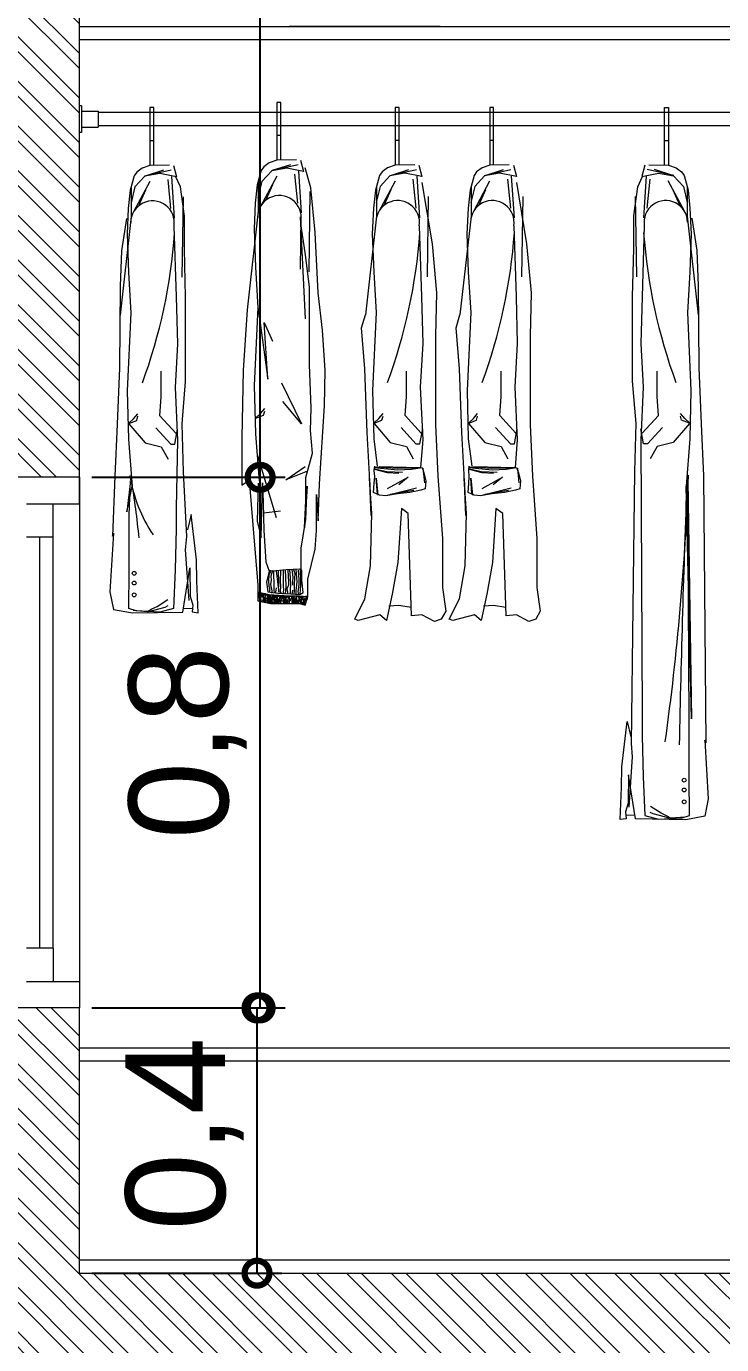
# Model space of a CAD drawing. Header units: millimetres. Extents: x 2502.5 to 2587.5, y 1451 to 1547.9.
# Drawn here: x 2563.269 to 2564.317, y 1531.721 to 1533.709 of the extents above; entities that cross this region are included whole.
import ezdxf

# ---------------------------------------------------------------- set-up
doc = ezdxf.new("R2010")
doc.units = ezdxf.units.MM
for name, color, linetype, lineweight in [('0.09', 6, 'Continuous', 9), ('06_CIVIL VISTAS GRUESA', 14, 'Continuous', 15), ('07_CIVIL VISTAS MEDIA', 143, 'Continuous', 9), ('08_CIVIL VISTAS FINO', 253, 'Continuous', 5), ('13_COTAS', 8, 'Continuous', 9)]:
    doc.layers.add(name, color=color, linetype=linetype, lineweight=lineweight)
doc.styles.add('Swis721 BT', font='swiss.ttf')
doc.dimstyles.new('ISO-23', dxfattribs={"dimscale": 0.03, "dimtxt": 5, "dimasz": 2.5, "dimexe": 1.25, "dimexo": 0.625, "dimtad": 1, "dimtxsty": 'Swis721 BT', "dimblk": 'DOTSMALL', "dimcen": 2.5, "dimclrt": 150, "dimadec": 0, "dimazin": 0, "dimtfac": 1, "dimtmove": 0, "dimatfit": 3, "dimfxl": 0, "dimarcsym": 0})

# ---------------------------------------------------------------- blocks, each defined once
blk = doc.blocks.new('_DotSmall')
at = {"color": 0, "linetype": 'ByBlock', "const_width": 0.5}
blk.add_lwpolyline([(-0.0625, 0, 1), (0.0625, 0, 1)], format="xyb", close=True, dxfattribs=at)
blk = doc.blocks.new('*D285')
at = {"layer": '13_COTAS', "color": 0, "lineweight": -2}
for p, q in [((2563.3681, 1532.2292), (2563.6543, 1532.2292)), ((2563.6168, 1531.8292), (2563.6168, 1532.2292)), ((2563.3681, 1531.8292), (2563.6543, 1531.8292))]:
    blk.add_line(p, q, dxfattribs=at)
at = {"layer": 'Defpoints', "color": 0}
for p in [(2563.3493, 1532.2292), (2563.6168, 1532.2292), (2563.3493, 1531.8292)]:
    blk.add_point(p, dxfattribs=at)
at = {"layer": '13_COTAS', "color": 0, "lineweight": -2, "xscale": 0.075, "yscale": 0.075, "zscale": 0.075}
for p, rotation in [((2563.6168, 1532.2292), 90), ((2563.6168, 1531.8292), 270)]:
    blk.add_blockref('_DotSmall', p, dxfattribs=dict(at, rotation=rotation))
at = {"layer": '13_COTAS', "color": 150, "insert": (2563.5076, 1532.0392), "char_height": 0.15, "attachment_point": 5, "rotation": 90, "style": 'Swis721 BT'}
blk.add_mtext('0,4', dxfattribs=at)
blk = doc.blocks.new('*D286')
at = {"layer": '13_COTAS', "color": 0, "lineweight": -2}
for p, q in [((2563.3681, 1533.0292), (2563.659, 1533.0292)), ((2563.6215, 1532.2292), (2563.6215, 1533.0292)), ((2563.3681, 1532.2292), (2563.659, 1532.2292))]:
    blk.add_line(p, q, dxfattribs=at)
at = {"layer": 'Defpoints', "color": 0}
for p in [(2563.3493, 1533.0292), (2563.6215, 1533.0292), (2563.3493, 1532.2292)]:
    blk.add_point(p, dxfattribs=at)
at = {"layer": '13_COTAS', "color": 0, "lineweight": -2, "xscale": 0.075, "yscale": 0.075, "zscale": 0.075}
for p, rotation in [((2563.6215, 1533.0292), 90), ((2563.6215, 1532.2292), 270)]:
    blk.add_blockref('_DotSmall', p, dxfattribs=dict(at, rotation=rotation))
at = {"layer": '13_COTAS', "color": 150, "insert": (2563.5123, 1532.6292), "char_height": 0.15, "attachment_point": 5, "rotation": 90, "style": 'Swis721 BT'}
blk.add_mtext('0,8', dxfattribs=at)
blk = doc.blocks.new('*D287')
at = {"layer": '13_COTAS', "color": 0, "lineweight": -2}
for p, q in [((2563.3681, 1534.8292), (2563.659, 1534.8292)), ((2563.6215, 1533.0292), (2563.6215, 1534.8292)), ((2563.3681, 1533.0292), (2563.659, 1533.0292))]:
    blk.add_line(p, q, dxfattribs=at)
at = {"layer": 'Defpoints', "color": 0}
for p in [(2563.3493, 1534.8292), (2563.6215, 1534.8292), (2563.3493, 1533.0292)]:
    blk.add_point(p, dxfattribs=at)
at = {"layer": '13_COTAS', "color": 0, "lineweight": -2, "xscale": 0.075, "yscale": 0.075, "zscale": 0.075}
for p, rotation in [((2563.6215, 1534.8292), 90), ((2563.6215, 1533.0292), 270)]:
    blk.add_blockref('_DotSmall', p, dxfattribs=dict(at, rotation=rotation))
at = {"layer": '13_COTAS', "color": 150, "insert": (2563.5123, 1533.9292), "char_height": 0.15, "attachment_point": 5, "rotation": 90, "style": 'Swis721 BT'}
blk.add_mtext('1,8', dxfattribs=at)

msp = doc.modelspace()

# ---------------------------------------------------------------- hatches: boundary and pattern name
at = {"layer": '0.09'}
h = msp.add_hatch(dxfattribs=at)
h.set_pattern_fill('ANSI32', color=18, scale=0.005, angle=-90)
h.paths.add_polyline_path([(2568.8162, 1535.1292), (2563.3493, 1535.1292), (2563.3493, 1535.3292), (2562.2493, 1535.3292), (2562.2493, 1534.9353), (2562.2498, 1534.9292), (2563.0493, 1534.9292), (2563.0493, 1533.0292), (2563.3493, 1533.0292), (2563.3493, 1534.8292), (2565.2493, 1534.8292), (2565.2493, 1534.0292), (2565.3493, 1534.0292), (2565.3493, 1534.8292), (2568.9073, 1534.8292)])
h = msp.add_hatch(dxfattribs=at)
h.set_pattern_fill('ANSI32', color=18, scale=0.005, angle=-90)
h.paths.add_polyline_path([(2563.3493, 1530.3292), (2563.0493, 1530.3292), (2563.0493, 1528.5292), (2563.0493, 1528.4292), (2562.2493, 1528.4292), (2562.2493, 1528.3792), (2553.9493, 1528.3792), (2553.9493, 1528.2292), (2554.0493, 1528.2292), (2554.0493, 1528.3292), (2554.2493, 1528.3292), (2554.2493, 1528.2292), (2563.1493, 1528.2292), (2563.1493, 1528.3292), (2563.3493, 1528.3292), (2563.3493, 1528.2292), (2570.1493, 1528.2292), (2570.1493, 1528.3292), (2570.3493, 1528.3292), (2570.3493, 1528.2292), (2570.9121, 1528.2292), (2570.821, 1528.5292), (2570.3402, 1528.5292), (2563.3493, 1528.5292)])
h.paths.add_polyline_path([(2569.8186, 1531.8292), (2563.3493, 1531.8292), (2563.3493, 1531.8492), (2563.3493, 1532.2292), (2563.0493, 1532.2292), (2563.0493, 1531.1292), (2563.3493, 1531.1292), (2563.3493, 1531.5292), (2569.9097, 1531.5292)])
h.paths.add_polyline_path([(2575.3493, 1528.3292), (2575.5493, 1528.3292), (2575.5493, 1528.2292), (2582.6993, 1528.2292), (2584.3231, 1528.2292), (2584.3231, 1528.3792), (2582.8993, 1528.3792), (2575.6493, 1528.3792), (2575.6493, 1528.4792), (2575.4293, 1528.4792), (2575.4293, 1528.5292), (2572.868, 1528.5292), (2572.8385, 1528.2292), (2575.3493, 1528.2292)])
h.paths.add_polyline_path([(2572.868, 1528.5292), (2570.821, 1528.5292), (2570.9121, 1528.2292), (2572.8385, 1528.2292)])

# ---------------------------------------------------------------- linework, layer by layer
at = {"layer": '06_CIVIL VISTAS GRUESA'}
for p, q in [((2563.3493, 1533.0292), (2563.3493, 1534.8292)), ((2563.3493, 1533.0292), (2563.0493, 1533.0292)), ((2563.3493, 1532.2292), (2563.0493, 1532.2292)), ((2563.3493, 1531.8292), (2563.3493, 1532.2292)), ((2563.3493, 1531.8292), (2570.9493, 1531.8292))]:
    msp.add_line(p, q, dxfattribs=at)
at = {"layer": '07_CIVIL VISTAS MEDIA'}
for p, q in [((2563.3493, 1533.0292), (2563.3493, 1532.2292)), ((2563.3493, 1533.0292), (2563.3493, 1532.2292)), ((2563.3493, 1532.9892), (2563.3493, 1533.0292)), ((2563.2693, 1532.9892), (2563.3493, 1532.9892)), ((2563.3093, 1532.9892), (2563.3093, 1532.9392)), ((2563.3093, 1532.9392), (2563.2694, 1532.9391)), ((2563.2897, 1532.3192), (2563.2894, 1532.9391)), ((2563.3093, 1532.9392), (2563.3093, 1532.3192)), ((2563.3097, 1532.3192), (2563.2697, 1532.3192)), ((2563.3097, 1532.3192), (2563.3097, 1532.2692)), ((2563.2693, 1532.2692), (2563.3493, 1532.2692))]:
    msp.add_line(p, q, dxfattribs=at)
at = {"layer": '08_CIVIL VISTAS FINO'}
for p, q in [((2563.3493, 1533.7092), (2565.2493, 1533.7092)), ((2563.8928, 1533.7092), (2563.6654, 1533.7092)), ((2563.3493, 1533.6892), (2565.2493, 1533.6892)), ((2563.3523, 1533.5892), (2563.3493, 1533.5892)), ((2563.3523, 1533.5892), (2563.3523, 1533.5492)), ((2563.3523, 1533.5812), (2563.3773, 1533.5812)), ((2563.3773, 1533.5812), (2563.3773, 1533.5572)), ((2563.4553, 1533.5866), (2563.4553, 1533.4996)), ((2563.4613, 1533.5001), (2563.4613, 1533.5866)), ((2563.6466, 1533.5946), (2563.6466, 1533.5076)), ((2563.6526, 1533.5082), (2563.6526, 1533.5946)), ((2563.8248, 1533.587), (2563.8248, 1533.5)), ((2563.8308, 1533.5006), (2563.8308, 1533.587)), ((2563.9673, 1533.587), (2563.9673, 1533.5)), ((2563.9733, 1533.5006), (2563.9733, 1533.587)), ((2564.2306, 1533.5006), (2564.2306, 1533.587)), ((2564.2366, 1533.587), (2564.2366, 1533.5)), ((2565.2313, 1533.5792), (2563.3773, 1533.5792)), ((2563.3523, 1533.5492), (2563.3493, 1533.5492)), ((2563.3523, 1533.5572), (2563.3773, 1533.5572)), ((2565.2313, 1533.5592), (2563.3773, 1533.5592)), ((2563.4473, 1533.4837), (2563.4875, 1533.4927)), ((2563.4486, 1533.484), (2563.4763, 1533.4927)), ((2563.4927, 1533.4201), (2563.4885, 1533.4827)), ((2563.6226, 1533.4381), (2563.6471, 1533.4839)), ((2563.6386, 1533.4917), (2563.6788, 1533.5007)), ((2563.6399, 1533.4921), (2563.6675, 1533.5007)), ((2563.6784, 1533.4425), (2563.674, 1533.4864)), ((2563.6839, 1533.4281), (2563.6797, 1533.4908)), ((2563.6979, 1533.4655), (2563.6893, 1533.4958)), ((2563.8168, 1533.4841), (2563.857, 1533.4931)), ((2563.8181, 1533.4845), (2563.8457, 1533.4931)), ((2563.8621, 1533.4205), (2563.8579, 1533.4832)), ((2563.9592, 1533.4841), (2563.9994, 1533.4931)), ((2563.9605, 1533.4845), (2563.9882, 1533.4931)), ((2564.0046, 1533.4205), (2564.0004, 1533.4832)), ((2564.1993, 1533.4205), (2564.2035, 1533.4832)), ((2564.2447, 1533.4841), (2564.2045, 1533.4931)), ((2564.2434, 1533.4845), (2564.2157, 1533.4931)), ((2563.4274, 1533.466), (2563.4274, 1533.4226)), ((2563.4313, 1533.43), (2563.4558, 1533.4758)), ((2563.4489, 1533.462), (2563.4389, 1533.4394)), ((2563.4872, 1533.4344), (2563.4828, 1533.4783)), ((2563.6186, 1533.4741), (2563.6186, 1533.4307)), ((2563.6402, 1533.4701), (2563.6301, 1533.4475)), ((2563.7044, 1533.3984), (2563.6979, 1533.4655)), ((2563.7968, 1533.4665), (2563.7968, 1533.4231)), ((2563.8008, 1533.4305), (2563.8253, 1533.4763)), ((2563.8183, 1533.4625), (2563.8083, 1533.4399)), ((2563.8566, 1533.4349), (2563.8522, 1533.4788)), ((2563.8651, 1533.4737), (2563.8805, 1533.3812)), ((2563.9393, 1533.4665), (2563.9393, 1533.4231)), ((2563.9432, 1533.4305), (2563.9677, 1533.4763)), ((2563.9608, 1533.4625), (2563.9508, 1533.4399)), ((2563.9991, 1533.4349), (2563.9947, 1533.4788)), ((2564.0076, 1533.4737), (2564.023, 1533.3812)), ((2564.2048, 1533.4349), (2564.2092, 1533.4788)), ((2564.2607, 1533.4305), (2564.2362, 1533.4763)), ((2564.2431, 1533.4625), (2564.2531, 1533.4399)), ((2564.2646, 1533.4665), (2564.2646, 1533.4231)), ((2563.5054, 1533.452), (2563.5035, 1533.3309)), ((2563.6966, 1533.46), (2563.6948, 1533.339)), ((2563.8748, 1533.4524), (2563.873, 1533.3314)), ((2564.0173, 1533.4524), (2564.0154, 1533.3314)), ((2564.1866, 1533.4524), (2564.1885, 1533.3314)), ((2563.4274, 1533.4226), (2563.4106, 1533.2739)), ((2563.6186, 1533.4307), (2563.6019, 1533.2819)), ((2563.6827, 1533.4218), (2563.6816, 1533.3433)), ((2563.6816, 1533.4218), (2563.6894, 1533.2681)), ((2563.7968, 1533.4231), (2563.7801, 1533.2743)), ((2563.9393, 1533.4231), (2563.9225, 1533.2743)), ((2564.2646, 1533.4231), (2564.2814, 1533.2743)), ((2563.6893, 1533.3681), (2563.6828, 1533.4114)), ((2563.7088, 1533.3075), (2563.7044, 1533.3984)), ((2563.6958, 1533.3162), (2563.6893, 1533.3681)), ((2563.8805, 1533.3812), (2563.8874, 1533.3076)), ((2564.023, 1533.3812), (2564.0299, 1533.3076)), ((2563.6958, 1533.1993), (2563.6958, 1533.3162)), ((2563.7153, 1533.2512), (2563.7088, 1533.3075)), ((2563.8874, 1533.3076), (2563.8857, 1533.2425)), ((2564.0299, 1533.3076), (2564.0282, 1533.2425)), ((2563.6187, 1533.2838), (2563.6333, 1533.1773)), ((2563.6019, 1533.2819), (2563.5961, 1533.1906)), ((2563.7743, 1533.2545), (2563.7801, 1533.2743)), ((2563.9168, 1533.2545), (2563.9225, 1533.2743)), ((2563.6333, 1533.1773), (2563.6277, 1533.2625)), ((2563.6277, 1533.2625), (2563.64, 1533.2345)), ((2563.7196, 1533.1906), (2563.7153, 1533.2512)), ((2563.7794, 1533.1928), (2563.7743, 1533.2545)), ((2563.9219, 1533.1928), (2563.9168, 1533.2545)), ((2563.8857, 1533.2425), (2563.8857, 1533.1089)), ((2564.0282, 1533.2425), (2564.0282, 1533.1089)), ((2563.5961, 1533.1906), (2563.5939, 1533.0889)), ((2563.6982, 1533.1334), (2563.6958, 1533.1993)), ((2563.7184, 1533.1368), (2563.7196, 1533.1906)), ((2563.7829, 1533.0969), (2563.7794, 1533.1928)), ((2563.9253, 1533.0969), (2563.9219, 1533.1928)), ((2563.6535, 1533.1715), (2563.6839, 1533.1099)), ((2563.6839, 1533.1099), (2563.6558, 1533.1435)), ((2563.6972, 1533.0999), (2563.6982, 1533.1334)), ((2563.7109, 1533.0196), (2563.7184, 1533.1368)), ((2563.8857, 1533.1089), (2563.8891, 1533.031)), ((2564.0282, 1533.1089), (2564.0316, 1533.031)), ((2563.5939, 1533.0889), (2563.5939, 1533.0175)), ((2563.7002, 1533.0654), (2563.6972, 1533.0999)), ((2563.7863, 1533.0336), (2563.7829, 1533.0969)), ((2563.9288, 1533.0336), (2563.9253, 1533.0969)), ((2563.6903, 1533.029), (2563.7002, 1533.0654)), ((2563.6176, 1533.0623), (2563.6457, 1532.9686)), ((2563.6603, 1533.0253), (2563.6895, 1533.0455)), ((2563.7932, 1533.0395), (2563.7941, 1533.046)), ((2563.7932, 1533.0441), (2563.8284, 1533.0404)), ((2563.7947, 1533.0448), (2563.8281, 1533.043)), ((2563.801, 1533.0454), (2563.862, 1533.0441)), ((2563.8497, 1533.0413), (2563.8654, 1533.0441)), ((2563.8654, 1533.0441), (2563.8682, 1533.0358)), ((2563.9357, 1533.0395), (2563.9366, 1533.046)), ((2563.9357, 1533.0441), (2563.9709, 1533.0404)), ((2563.9372, 1533.0448), (2563.9706, 1533.043)), ((2563.9434, 1533.0454), (2564.0045, 1533.0441)), ((2563.9922, 1533.0413), (2564.0079, 1533.0441)), ((2564.0079, 1533.0441), (2564.0107, 1533.0358)), ((2563.5939, 1533.0175), (2563.6048, 1533.0249)), ((2563.6048, 1533.0249), (2563.6134, 1532.921)), ((2563.6928, 1533.0387), (2563.6603, 1533.0253)), ((2563.6903, 1532.9936), (2563.6903, 1533.029)), ((2563.7889, 1532.9716), (2563.7863, 1533.0336)), ((2563.7897, 1532.9745), (2563.7863, 1533.0276)), ((2563.7863, 1533.0276), (2563.7889, 1532.9716)), ((2563.7941, 1533.0302), (2563.7932, 1533.0395)), ((2563.7932, 1533.02), (2563.7941, 1533.0302)), ((2563.8135, 1533.0125), (2563.8443, 1533.0292)), ((2563.8281, 1533.043), (2563.8607, 1533.0433)), ((2563.8284, 1533.0404), (2563.8497, 1533.0413)), ((2563.8443, 1533.0292), (2563.8302, 1533.0177)), ((2563.8682, 1533.0358), (2563.871, 1533.0237)), ((2563.8891, 1533.031), (2563.896, 1532.9368)), ((2563.9313, 1532.9716), (2563.9288, 1533.0336)), ((2563.9322, 1532.9745), (2563.9288, 1533.0276)), ((2563.9288, 1533.0276), (2563.9313, 1532.9716)), ((2563.9366, 1533.0302), (2563.9357, 1533.0395)), ((2563.9357, 1533.02), (2563.9366, 1533.0302)), ((2563.956, 1533.0125), (2563.9868, 1533.0292)), ((2563.9706, 1533.043), (2564.0032, 1533.0433)), ((2563.9709, 1533.0404), (2563.9922, 1533.0413)), ((2563.9868, 1533.0292), (2563.9727, 1533.0177)), ((2564.0107, 1533.0358), (2564.0135, 1533.0237)), ((2564.0316, 1533.031), (2564.0384, 1532.9368)), ((2563.6184, 1533.0202), (2563.6169, 1532.9633)), ((2563.6233, 1532.9384), (2563.6253, 1533.0209)), ((2563.6253, 1533.0209), (2563.6263, 1532.9903)), ((2563.6923, 1533.0159), (2563.6884, 1532.9532)), ((2563.6903, 1532.9657), (2563.6923, 1533.0159)), ((2563.7088, 1532.9634), (2563.7109, 1533.0196)), ((2563.7923, 1533.0062), (2563.7932, 1533.02)), ((2563.8015, 1533.0025), (2563.7923, 1533.0062)), ((2563.8284, 1533.0043), (2563.8108, 1533.0015)), ((2563.8469, 1533.0062), (2563.8284, 1533.0043)), ((2563.8636, 1533.0099), (2563.8469, 1533.0062)), ((2563.8701, 1533.0117), (2563.8636, 1533.0099)), ((2563.871, 1533.0237), (2563.8701, 1533.0117)), ((2563.9348, 1533.0062), (2563.9357, 1533.02)), ((2563.944, 1533.0025), (2563.9348, 1533.0062)), ((2563.9709, 1533.0043), (2563.9533, 1533.0015)), ((2563.9894, 1533.0062), (2563.9709, 1533.0043)), ((2564.0061, 1533.0099), (2563.9894, 1533.0062)), ((2564.0125, 1533.0117), (2564.0061, 1533.0099)), ((2564.0135, 1533.0237), (2564.0125, 1533.0117)), ((2563.6263, 1532.9903), (2563.6273, 1532.949)), ((2563.6884, 1532.9532), (2563.6903, 1532.9936)), ((2563.7066, 1532.9492), (2563.7066, 1533.0033)), ((2563.7066, 1533.0033), (2563.7088, 1532.9634)), ((2563.8108, 1533.0015), (2563.8015, 1533.0025)), ((2563.9533, 1533.0015), (2563.944, 1533.0025)), ((2563.6266, 1532.9759), (2563.6524, 1532.9786)), ((2563.6834, 1532.9224), (2563.6903, 1532.9657)), ((2563.788, 1532.8957), (2563.7897, 1532.9745)), ((2563.8343, 1532.9822), (2563.8291, 1532.9009)), ((2563.8446, 1532.9745), (2563.8343, 1532.9822)), ((2563.8497, 1532.8204), (2563.8446, 1532.9745)), ((2563.9305, 1532.8957), (2563.9322, 1532.9745)), ((2563.9767, 1532.9822), (2563.9716, 1532.9009)), ((2563.987, 1532.9745), (2563.9767, 1532.9822)), ((2563.9922, 1532.8204), (2563.987, 1532.9745)), ((2563.6169, 1532.9633), (2563.6233, 1532.9384)), ((2563.6273, 1532.949), (2563.6302, 1532.9017)), ((2563.7044, 1532.921), (2563.7066, 1532.9492)), ((2563.896, 1532.9368), (2563.896, 1532.8632)), ((2564.0384, 1532.9368), (2564.0384, 1532.8632)), ((2563.6134, 1532.921), (2563.6178, 1532.8669)), ((2563.6834, 1532.8909), (2563.6834, 1532.9224)), ((2563.6936, 1532.8756), (2563.7044, 1532.921)), ((2563.6302, 1532.9017), (2563.6352, 1532.8879)), ((2563.6352, 1532.8879), (2563.6312, 1532.8712)), ((2563.6379, 1532.8885), (2563.6348, 1532.8817)), ((2563.6401, 1532.8879), (2563.6352, 1532.8889)), ((2563.6401, 1532.8885), (2563.6377, 1532.8802)), ((2563.6608, 1532.8899), (2563.6401, 1532.8879)), ((2563.6418, 1532.8885), (2563.6418, 1532.8796)), ((2563.6457, 1532.888), (2563.6492, 1532.8596)), ((2563.6485, 1532.8878), (2563.6494, 1532.8702)), ((2563.652, 1532.8887), (2563.6518, 1532.873)), ((2563.6562, 1532.8889), (2563.6562, 1532.8652)), ((2563.6592, 1532.8898), (2563.6603, 1532.8663)), ((2563.6815, 1532.8909), (2563.6608, 1532.8899)), ((2563.6633, 1532.8891), (2563.6642, 1532.8715)), ((2563.6657, 1532.8902), (2563.6668, 1532.8776)), ((2563.669, 1532.8902), (2563.671, 1532.8787)), ((2563.6718, 1532.8902), (2563.6736, 1532.8843)), ((2563.6753, 1532.8902), (2563.6766, 1532.8722)), ((2563.6788, 1532.8891), (2563.6797, 1532.8748)), ((2563.6844, 1532.8889), (2563.6815, 1532.8909)), ((2563.6816, 1532.8904), (2563.6821, 1532.8735)), ((2563.6844, 1532.8741), (2563.6844, 1532.8889)), ((2563.7794, 1532.8461), (2563.788, 1532.8957)), ((2563.8291, 1532.9009), (2563.8206, 1532.8529)), ((2563.9219, 1532.8461), (2563.9305, 1532.8957)), ((2563.9716, 1532.9009), (2563.963, 1532.8529)), ((2563.6178, 1532.8669), (2563.6178, 1532.8431)), ((2563.6312, 1532.8712), (2563.6332, 1532.8564)), ((2563.6348, 1532.8817), (2563.6342, 1532.8735)), ((2563.6342, 1532.8735), (2563.6348, 1532.8652)), ((2563.6348, 1532.8652), (2563.6357, 1532.8626)), ((2563.6379, 1532.8741), (2563.6372, 1532.8676)), ((2563.6372, 1532.8676), (2563.6392, 1532.8583)), ((2563.6377, 1532.8802), (2563.6379, 1532.8741)), ((2563.6418, 1532.8796), (2563.642, 1532.8715)), ((2563.642, 1532.8715), (2563.642, 1532.8593)), ((2563.6494, 1532.8702), (2563.6492, 1532.8643)), ((2563.6518, 1532.873), (2563.652, 1532.8646)), ((2563.6562, 1532.8652), (2563.6568, 1532.8596)), ((2563.6603, 1532.8663), (2563.6596, 1532.8583)), ((2563.6644, 1532.8665), (2563.6618, 1532.8609)), ((2563.6642, 1532.8715), (2563.6644, 1532.8665)), ((2563.667, 1532.867), (2563.6666, 1532.8609)), ((2563.6668, 1532.8776), (2563.667, 1532.867)), ((2563.671, 1532.8787), (2563.6701, 1532.8715)), ((2563.6701, 1532.8715), (2563.6703, 1532.8667)), ((2563.6731, 1532.8767), (2563.6727, 1532.8676)), ((2563.6727, 1532.8676), (2563.6727, 1532.8572)), ((2563.6736, 1532.8843), (2563.6731, 1532.8767)), ((2563.6762, 1532.8665), (2563.6753, 1532.8585)), ((2563.6766, 1532.8722), (2563.6762, 1532.8665)), ((2563.6799, 1532.8676), (2563.6784, 1532.8565)), ((2563.6797, 1532.8748), (2563.6799, 1532.8676)), ((2563.6823, 1532.8689), (2563.6818, 1532.8598)), ((2563.6821, 1532.8735), (2563.6823, 1532.8689)), ((2563.6864, 1532.8554), (2563.6844, 1532.8741)), ((2563.6936, 1532.8496), (2563.6936, 1532.8756)), ((2563.6174, 1532.8564), (2563.6352, 1532.8525)), ((2563.6189, 1532.8558), (2563.6191, 1532.8472)), ((2563.6222, 1532.8521), (2563.6222, 1532.8548)), ((2563.623, 1532.8488), (2563.6222, 1532.8521)), ((2563.6222, 1532.8422), (2563.6223, 1532.8462)), ((2563.6223, 1532.8462), (2563.623, 1532.8488)), ((2563.6235, 1532.8551), (2563.6238, 1532.8516)), ((2563.6238, 1532.8516), (2563.6236, 1532.8487)), ((2563.6254, 1532.8544), (2563.6258, 1532.8488)), ((2563.6258, 1532.8488), (2563.6259, 1532.8459)), ((2563.6259, 1532.8459), (2563.626, 1532.844)), ((2563.6273, 1532.8538), (2563.6268, 1532.8483)), ((2563.6268, 1532.8483), (2563.6268, 1532.8463)), ((2563.6268, 1532.8463), (2563.627, 1532.8429)), ((2563.6287, 1532.8464), (2563.628, 1532.8436)), ((2563.6287, 1532.8547), (2563.6289, 1532.8508)), ((2563.6289, 1532.8508), (2563.6287, 1532.8464)), ((2563.6305, 1532.8476), (2563.6298, 1532.8448)), ((2563.6305, 1532.8533), (2563.6306, 1532.8508)), ((2563.632, 1532.8534), (2563.6322, 1532.8439)), ((2563.6332, 1532.8564), (2563.648, 1532.8545)), ((2563.6334, 1532.8532), (2563.6333, 1532.8494)), ((2563.6333, 1532.8494), (2563.634, 1532.8444)), ((2563.6344, 1532.8525), (2563.6355, 1532.8449)), ((2563.6352, 1532.8525), (2563.649, 1532.8515)), ((2563.6357, 1532.8626), (2563.6355, 1532.8559)), ((2563.6361, 1532.8525), (2563.6369, 1532.8478)), ((2563.6369, 1532.8478), (2563.6367, 1532.843)), ((2563.638, 1532.8467), (2563.6378, 1532.8428)), ((2563.6392, 1532.8583), (2563.6385, 1532.8543)), ((2563.639, 1532.8521), (2563.6392, 1532.8448)), ((2563.6404, 1532.852), (2563.6411, 1532.8485)), ((2563.6411, 1532.8485), (2563.6409, 1532.8439)), ((2563.6442, 1532.8483), (2563.6409, 1532.8387)), ((2563.6418, 1532.8516), (2563.6422, 1532.8506)), ((2563.642, 1532.8593), (2563.6427, 1532.8548)), ((2563.6422, 1532.8506), (2563.6428, 1532.8462)), ((2563.6428, 1532.8462), (2563.6422, 1532.843)), ((2563.6436, 1532.8518), (2563.6442, 1532.8483)), ((2563.6442, 1532.8453), (2563.6441, 1532.8428)), ((2563.6457, 1532.8628), (2563.6446, 1532.8559)), ((2563.6446, 1532.8559), (2563.6453, 1532.855)), ((2563.6455, 1532.852), (2563.6455, 1532.8496)), ((2563.6455, 1532.8496), (2563.6461, 1532.8444)), ((2563.647, 1532.8516), (2563.6474, 1532.8473)), ((2563.6474, 1532.8473), (2563.6471, 1532.8444)), ((2563.648, 1532.8545), (2563.6677, 1532.8535)), ((2563.6484, 1532.8515), (2563.6488, 1532.8492)), ((2563.6488, 1532.8467), (2563.6493, 1532.8425)), ((2563.6492, 1532.8596), (2563.649, 1532.8563)), ((2563.649, 1532.8563), (2563.6501, 1532.8559)), ((2563.649, 1532.8515), (2563.6667, 1532.8505)), ((2563.6494, 1532.8514), (2563.6507, 1532.8483)), ((2563.6507, 1532.8483), (2563.6508, 1532.8441)), ((2563.6545, 1532.8468), (2563.6513, 1532.8388)), ((2563.652, 1532.8646), (2563.6518, 1532.8567)), ((2563.6518, 1532.8567), (2563.6531, 1532.8541)), ((2563.6521, 1532.8513), (2563.6523, 1532.8491)), ((2563.6523, 1532.8491), (2563.653, 1532.845)), ((2563.6544, 1532.8511), (2563.6542, 1532.8492)), ((2563.6542, 1532.8492), (2563.6545, 1532.8468)), ((2563.6564, 1532.8559), (2563.6559, 1532.8528)), ((2563.656, 1532.8508), (2563.6563, 1532.848)), ((2563.6563, 1532.848), (2563.6569, 1532.845)), ((2563.6568, 1532.8596), (2563.6564, 1532.8559)), ((2563.6579, 1532.8508), (2563.6583, 1532.8486)), ((2563.6586, 1532.8459), (2563.658, 1532.843)), ((2563.6583, 1532.8486), (2563.6586, 1532.8459)), ((2563.6596, 1532.8583), (2563.6594, 1532.8543)), ((2563.66, 1532.8467), (2563.6596, 1532.8441)), ((2563.6597, 1532.8505), (2563.66, 1532.8467)), ((2563.6612, 1532.8505), (2563.662, 1532.8482)), ((2563.6618, 1532.8609), (2563.6629, 1532.8561)), ((2563.6629, 1532.8561), (2563.6629, 1532.8541)), ((2563.6631, 1532.8506), (2563.6636, 1532.8471)), ((2563.6636, 1532.8471), (2563.6633, 1532.8431)), ((2563.6647, 1532.8511), (2563.665, 1532.849)), ((2563.665, 1532.849), (2563.6656, 1532.8449)), ((2563.6666, 1532.8541), (2563.6664, 1532.853)), ((2563.6666, 1532.8609), (2563.6666, 1532.8541)), ((2563.6667, 1532.8505), (2563.6795, 1532.8505)), ((2563.667, 1532.851), (2563.6669, 1532.8491)), ((2563.6671, 1532.8467), (2563.6671, 1532.8439)), ((2563.6677, 1532.8535), (2563.6815, 1532.8525)), ((2563.6687, 1532.8506), (2563.6689, 1532.8478)), ((2563.6689, 1532.8478), (2563.6696, 1532.8449)), ((2563.6697, 1532.8543), (2563.6694, 1532.8535)), ((2563.6703, 1532.8591), (2563.6697, 1532.8543)), ((2563.6706, 1532.8506), (2563.671, 1532.8485)), ((2563.6712, 1532.8458), (2563.6707, 1532.8429)), ((2563.671, 1532.8485), (2563.6712, 1532.8458)), ((2563.6726, 1532.8466), (2563.6722, 1532.844)), ((2563.6724, 1532.8504), (2563.6726, 1532.8466)), ((2563.6727, 1532.8572), (2563.6725, 1532.8539)), ((2563.6746, 1532.8481), (2563.6744, 1532.8449)), ((2563.6751, 1532.8537), (2563.6749, 1532.8526)), ((2563.6753, 1532.8585), (2563.6751, 1532.8537)), ((2563.6758, 1532.8505), (2563.6763, 1532.847)), ((2563.6763, 1532.847), (2563.6759, 1532.843)), ((2563.6772, 1532.8509), (2563.6774, 1532.8488)), ((2563.6784, 1532.8565), (2563.6786, 1532.8546)), ((2563.6786, 1532.8546), (2563.6788, 1532.853)), ((2563.6795, 1532.8508), (2563.6793, 1532.8489)), ((2563.6793, 1532.8489), (2563.6796, 1532.8465)), ((2563.6795, 1532.8505), (2563.6933, 1532.8497)), ((2563.6796, 1532.8465), (2563.6796, 1532.8437)), ((2563.6811, 1532.8504), (2563.6814, 1532.8476)), ((2563.6818, 1532.8598), (2563.6814, 1532.8533)), ((2563.6814, 1532.8533), (2563.6818, 1532.8535)), ((2563.6814, 1532.8476), (2563.682, 1532.8447)), ((2563.6815, 1532.8525), (2563.6864, 1532.8554)), ((2563.683, 1532.8504), (2563.6834, 1532.8483)), ((2563.6836, 1532.8456), (2563.6831, 1532.8427)), ((2563.6834, 1532.8483), (2563.6836, 1532.8456)), ((2563.685, 1532.8464), (2563.6847, 1532.8438)), ((2563.6848, 1532.8502), (2563.685, 1532.8464)), ((2563.6863, 1532.8502), (2563.6871, 1532.8479)), ((2563.6871, 1532.8479), (2563.6868, 1532.8447)), ((2563.6887, 1532.8467), (2563.6883, 1532.8428)), ((2563.6893, 1532.8366), (2563.6936, 1532.8496)), ((2563.6904, 1532.8465), (2563.69, 1532.8439)), ((2563.6902, 1532.8503), (2563.6904, 1532.8465)), ((2563.6917, 1532.8503), (2563.6925, 1532.848)), ((2563.6925, 1532.848), (2563.6922, 1532.8448)), ((2563.764, 1532.8152), (2563.7794, 1532.8461)), ((2563.8206, 1532.8529), (2563.812, 1532.8135)), ((2563.896, 1532.8632), (2563.9011, 1532.8272)), ((2563.9065, 1532.8152), (2563.9219, 1532.8461)), ((2563.963, 1532.8529), (2563.9545, 1532.8135)), ((2564.0384, 1532.8632), (2564.0436, 1532.8272)), ((2563.5062, 1532.8315), (2563.5203, 1532.8318)), ((2563.6178, 1532.8431), (2563.6373, 1532.8388)), ((2563.6191, 1532.8439), (2563.6193, 1532.8429)), ((2563.6242, 1532.8444), (2563.6237, 1532.8419)), ((2563.626, 1532.844), (2563.6261, 1532.8412)), ((2563.6261, 1532.8412), (2563.6261, 1532.8406)), ((2563.627, 1532.8429), (2563.6268, 1532.8414)), ((2563.628, 1532.8436), (2563.6292, 1532.8408)), ((2563.6298, 1532.8448), (2563.6302, 1532.8429)), ((2563.6302, 1532.8429), (2563.6303, 1532.8402)), ((2563.6322, 1532.8439), (2563.6324, 1532.8403)), ((2563.6324, 1532.8403), (2563.6324, 1532.8398)), ((2563.634, 1532.8444), (2563.6341, 1532.8416)), ((2563.6341, 1532.8416), (2563.6343, 1532.8396)), ((2563.6355, 1532.8449), (2563.6358, 1532.8416)), ((2563.6358, 1532.8416), (2563.6357, 1532.8398)), ((2563.6367, 1532.843), (2563.6371, 1532.8384)), ((2563.6373, 1532.8388), (2563.6806, 1532.8388)), ((2563.6378, 1532.8428), (2563.6381, 1532.8389)), ((2563.6392, 1532.8448), (2563.6394, 1532.8397)), ((2563.6394, 1532.8397), (2563.6394, 1532.8377)), ((2563.6422, 1532.843), (2563.6425, 1532.8389)), ((2563.6441, 1532.8428), (2563.6442, 1532.8397)), ((2563.6442, 1532.8397), (2563.6444, 1532.8386)), ((2563.6458, 1532.8422), (2563.6456, 1532.8393)), ((2563.6456, 1532.8393), (2563.6464, 1532.8389)), ((2563.6461, 1532.8444), (2563.6458, 1532.8422)), ((2563.6471, 1532.8444), (2563.6472, 1532.8422)), ((2563.6472, 1532.8422), (2563.6474, 1532.8398)), ((2563.6474, 1532.8398), (2563.6479, 1532.8386)), ((2563.6493, 1532.8425), (2563.6494, 1532.8402)), ((2563.6494, 1532.8402), (2563.6494, 1532.8383)), ((2563.6508, 1532.8441), (2563.6513, 1532.8416)), ((2563.653, 1532.845), (2563.6523, 1532.8416)), ((2563.6523, 1532.8416), (2563.6526, 1532.8384)), ((2563.6545, 1532.844), (2563.6539, 1532.8425)), ((2563.654, 1532.8396), (2563.6539, 1532.8386)), ((2563.6565, 1532.84), (2563.656, 1532.8388)), ((2563.6569, 1532.845), (2563.6564, 1532.8417)), ((2563.6564, 1532.8417), (2563.6565, 1532.84)), ((2563.658, 1532.843), (2563.6584, 1532.8396)), ((2563.6584, 1532.8396), (2563.6587, 1532.8387)), ((2563.6596, 1532.8441), (2563.66, 1532.8415)), ((2563.66, 1532.8415), (2563.6603, 1532.8386)), ((2563.6617, 1532.845), (2563.6612, 1532.8428)), ((2563.6612, 1532.8428), (2563.6615, 1532.8392)), ((2563.6615, 1532.8392), (2563.6616, 1532.8386)), ((2563.6633, 1532.8431), (2563.6629, 1532.8398)), ((2563.6629, 1532.8398), (2563.6638, 1532.8384)), ((2563.6656, 1532.8449), (2563.665, 1532.8415)), ((2563.665, 1532.8415), (2563.6652, 1532.8383)), ((2563.6671, 1532.8439), (2563.6665, 1532.8424)), ((2563.6666, 1532.8395), (2563.6665, 1532.8384)), ((2563.6692, 1532.8398), (2563.6687, 1532.8387)), ((2563.6696, 1532.8449), (2563.6691, 1532.8416)), ((2563.6691, 1532.8416), (2563.6692, 1532.8398)), ((2563.6707, 1532.8429), (2563.6711, 1532.8395)), ((2563.6711, 1532.8395), (2563.6713, 1532.8386)), ((2563.6722, 1532.844), (2563.6726, 1532.8414)), ((2563.6726, 1532.8414), (2563.673, 1532.8384)), ((2563.6744, 1532.8449), (2563.6739, 1532.8426)), ((2563.6739, 1532.8426), (2563.6741, 1532.8391)), ((2563.6741, 1532.8391), (2563.6743, 1532.8384)), ((2563.6759, 1532.843), (2563.6755, 1532.8397)), ((2563.6755, 1532.8397), (2563.6764, 1532.8383)), ((2563.6781, 1532.8447), (2563.6774, 1532.8413)), ((2563.6774, 1532.8413), (2563.6777, 1532.8381)), ((2563.6796, 1532.8437), (2563.6789, 1532.8422)), ((2563.6789, 1532.8422), (2563.6791, 1532.8392)), ((2563.6791, 1532.8392), (2563.6789, 1532.8382)), ((2563.6806, 1532.8388), (2563.6893, 1532.8366)), ((2563.6816, 1532.8396), (2563.6811, 1532.8385)), ((2563.682, 1532.8447), (2563.6815, 1532.8414)), ((2563.6815, 1532.8414), (2563.6816, 1532.8396)), ((2563.6831, 1532.8427), (2563.6835, 1532.8392)), ((2563.6835, 1532.8392), (2563.6838, 1532.8384)), ((2563.685, 1532.8411), (2563.6855, 1532.8376)), ((2563.6868, 1532.8447), (2563.6863, 1532.8424)), ((2563.6863, 1532.8424), (2563.6866, 1532.8389)), ((2563.6866, 1532.8389), (2563.6869, 1532.8372)), ((2563.6883, 1532.8428), (2563.688, 1532.8395)), ((2563.688, 1532.8395), (2563.6899, 1532.8365)), ((2563.69, 1532.8439), (2563.6904, 1532.8413)), ((2563.6904, 1532.8413), (2563.6905, 1532.8404)), ((2563.8156, 1532.8355), (2563.8304, 1532.8365)), ((2563.8304, 1532.8365), (2563.8492, 1532.8335)), ((2563.9011, 1532.8272), (2563.8943, 1532.8152)), ((2563.958, 1532.8355), (2563.9729, 1532.8365)), ((2563.9729, 1532.8365), (2563.9917, 1532.8335)), ((2564.0436, 1532.8272), (2564.0367, 1532.8152)), ((2563.7691, 1532.8135), (2563.764, 1532.8152)), ((2563.8017, 1532.8221), (2563.7691, 1532.8135)), ((2563.812, 1532.8135), (2563.8017, 1532.8221)), ((2563.8651, 1532.8221), (2563.8497, 1532.8204)), ((2563.884, 1532.8118), (2563.8651, 1532.8221)), ((2563.8943, 1532.8152), (2563.884, 1532.8118)), ((2563.9116, 1532.8135), (2563.9065, 1532.8152)), ((2563.9442, 1532.8221), (2563.9116, 1532.8135)), ((2563.9545, 1532.8135), (2563.9442, 1532.8221)), ((2564.0076, 1532.8221), (2563.9922, 1532.8204)), ((2564.0264, 1532.8118), (2564.0076, 1532.8221)), ((2564.0367, 1532.8152), (2564.0264, 1532.8118)), ((2564.1858, 1532.5195), (2564.1717, 1532.5198)), ((2563.3493, 1532.1692), (2565.2493, 1532.1692)), ((2563.3493, 1532.1492), (2565.2493, 1532.1492)), ((2563.3493, 1531.8492), (2565.2493, 1531.8492))]:
    msp.add_line(p, q, dxfattribs=at)
for points in [[(2563.4613, 1533.5866), (2563.4553, 1533.5866)], [(2563.6526, 1533.5946), (2563.6466, 1533.5946)], [(2563.8308, 1533.587), (2563.8248, 1533.587)], [(2563.9733, 1533.587), (2563.9673, 1533.587)], [(2564.2306, 1533.587), (2564.2366, 1533.587)], [(2563.6526, 1533.5446), (2563.6466, 1533.5446)], [(2563.4613, 1533.5366), (2563.4553, 1533.5366)], [(2563.8308, 1533.537), (2563.8248, 1533.537)], [(2563.9733, 1533.537), (2563.9673, 1533.537)], [(2564.2306, 1533.537), (2564.2366, 1533.537)], [(2563.6762, 1533.5081), (2563.6466, 1533.5076), (2563.6352, 1533.5034), (2563.6269, 1533.4974), (2563.6231, 1533.4917), (2563.617, 1533.47), (2563.6141, 1533.4428), (2563.6123, 1533.4041)], [(2563.6823, 1533.5075), (2563.6868, 1533.4905), (2563.6615, 1533.4955), (2563.6389, 1533.4912), (2563.6242, 1533.4751), (2563.6182, 1533.4512)], [(2563.4849, 1533.5), (2563.4553, 1533.4996), (2563.4439, 1533.4953), (2563.4357, 1533.4894), (2563.4318, 1533.4836), (2563.4257, 1533.462), (2563.4229, 1533.4347), (2563.4211, 1533.3961)], [(2563.491, 1533.4994), (2563.4955, 1533.4824), (2563.4702, 1533.4874), (2563.4476, 1533.4831), (2563.4329, 1533.467), (2563.427, 1533.4431)], [(2563.5146, 1532.8436), (2563.5093, 1532.9197), (2563.5111, 1532.9401), (2563.5058, 1533.0374), (2563.504, 1533.11), (2563.5093, 1533.1737), (2563.5093, 1533.3011), (2563.5075, 1533.3736), (2563.5075, 1533.4232), (2563.5013, 1533.467), (2563.4943, 1533.4824)], [(2563.8544, 1533.5005), (2563.8248, 1533.5), (2563.8134, 1533.4958), (2563.8051, 1533.4898), (2563.8013, 1533.4841), (2563.7952, 1533.4624), (2563.7923, 1533.4352), (2563.7905, 1533.3965)], [(2563.8605, 1533.4999), (2563.865, 1533.4829), (2563.8397, 1533.4879), (2563.8171, 1533.4836), (2563.8024, 1533.4675), (2563.7964, 1533.4436)], [(2563.9969, 1533.5005), (2563.9673, 1533.5), (2563.9558, 1533.4958), (2563.9476, 1533.4898), (2563.9438, 1533.4841), (2563.9377, 1533.4624), (2563.9348, 1533.4352), (2563.933, 1533.3965)], [(2564.003, 1533.4999), (2564.0075, 1533.4829), (2563.9821, 1533.4879), (2563.9595, 1533.4836), (2563.9448, 1533.4675), (2563.9389, 1533.4436)], [(2564.1774, 1532.5317), (2564.1827, 1532.6078), (2564.1809, 1532.6281), (2564.1862, 1533.0379), (2564.188, 1533.1104), (2564.1827, 1533.1741), (2564.1827, 1533.3015), (2564.1844, 1533.3741), (2564.1844, 1533.4237), (2564.1906, 1533.4674), (2564.1977, 1533.4829)], [(2564.2009, 1533.4999), (2564.1964, 1533.4829), (2564.2218, 1533.4879), (2564.2444, 1533.4836), (2564.2591, 1533.4675), (2564.265, 1533.4436)], [(2564.207, 1533.5005), (2564.2366, 1533.5), (2564.2481, 1533.4958), (2564.2563, 1533.4898), (2564.2601, 1533.4841), (2564.2662, 1533.4624), (2564.2691, 1533.4352), (2564.2709, 1533.3965)], [(2563.4202, 1533.4195), (2563.4127, 1533.3706), (2563.4106, 1533.3175), (2563.4095, 1533.1945), (2563.4063, 1533.1096), (2563.4024, 1533.0309), (2563.3989, 1532.9406), (2563.4006, 1532.945), (2563.3953, 1532.8566), (2563.4006, 1532.83), (2563.429, 1532.8247), (2563.5051, 1532.8261), (2563.5157, 1532.892)], [(2563.4917, 1533.408), (2563.4951, 1533.3011), (2563.4969, 1533.2303), (2563.4934, 1533.1648), (2563.4969, 1533.0852), (2563.4951, 1532.9825), (2563.4951, 1532.9516), (2563.4934, 1532.8896), (2563.491, 1532.8312), (2563.4703, 1532.8259), (2563.4349, 1532.8277), (2563.4239, 1532.8312), (2563.4243, 1532.8879), (2563.4243, 1532.9728), (2563.4261, 1533.0241), (2563.4208, 1532.9772), (2563.4285, 1533.0155)], [(2563.6123, 1533.4041), (2563.6144, 1533.3461), (2563.618, 1533.2855), (2563.6126, 1533.1679), (2563.6144, 1533.0948), (2563.6198, 1533.0235)], [(2563.8612, 1533.4085), (2563.8646, 1533.3015), (2563.8664, 1533.2308), (2563.8628, 1533.1653), (2563.8664, 1533.0857), (2563.8633, 1533.044)], [(2564.0036, 1533.4085), (2564.0071, 1533.3015), (2564.0088, 1533.2308), (2564.0053, 1533.1653), (2564.0088, 1533.0857), (2564.0057, 1533.044)], [(2564.2718, 1533.42), (2564.2793, 1533.3711), (2564.2814, 1533.318), (2564.2825, 1533.1949), (2564.2857, 1533.11), (2564.2896, 1533.0314), (2564.2931, 1532.6287), (2564.2914, 1532.6331), (2564.2967, 1532.5446), (2564.2914, 1532.5181), (2564.263, 1532.5128), (2564.1869, 1532.5142), (2564.1762, 1532.58)], [(2564.2003, 1533.4085), (2564.1968, 1533.3015), (2564.1951, 1533.2308), (2564.1986, 1533.1653), (2564.1951, 1533.0857), (2564.1968, 1532.6706), (2564.1968, 1532.6396), (2564.1986, 1532.5777), (2564.201, 1532.5193), (2564.2216, 1532.514), (2564.2571, 1532.5157), (2564.2681, 1532.5193), (2564.2677, 1532.5759), (2564.2677, 1532.6608), (2564.2659, 1533.0246), (2564.2712, 1532.6653), (2564.2635, 1533.0159)], [(2563.4211, 1533.3961), (2563.4232, 1533.338), (2563.4268, 1533.2774), (2563.4214, 1533.1598), (2563.4232, 1533.0867), (2563.4285, 1533.0155)], [(2563.7905, 1533.3965), (2563.7926, 1533.3385), (2563.7962, 1533.2779), (2563.7908, 1533.1603), (2563.7926, 1533.0872), (2563.7978, 1533.0459)], [(2563.933, 1533.3965), (2563.9351, 1533.3385), (2563.9387, 1533.2779), (2563.9333, 1533.1603), (2563.9351, 1533.0872), (2563.9402, 1533.0459)], [(2564.2709, 1533.3965), (2564.2688, 1533.3385), (2564.2652, 1533.2779), (2564.2706, 1533.1603), (2564.2688, 1533.0872), (2564.2635, 1533.0159)], [(2563.4949, 1533.0955), (2563.4705, 1533.1219), (2563.4725, 1533.1504), (2563.4725, 1533.1891)], [(2563.8643, 1533.096), (2563.8399, 1533.1224), (2563.842, 1533.1509), (2563.842, 1533.1895)], [(2564.0068, 1533.096), (2563.9824, 1533.1224), (2563.9844, 1533.1509), (2563.9844, 1533.1895)], [(2564.1971, 1533.096), (2564.2215, 1533.1224), (2564.2195, 1533.1509), (2564.2195, 1533.1895)], [(2563.4238, 1533.111), (2563.4308, 1533.1172), (2563.4371, 1533.1251)], [(2563.615, 1533.119), (2563.6221, 1533.1253), (2563.6284, 1533.1332)], [(2563.615, 1533.1183), (2563.6268, 1533.123), (2563.6284, 1533.1292)], [(2563.7932, 1533.1114), (2563.8003, 1533.1177), (2563.8066, 1533.1256)], [(2563.9357, 1533.1114), (2563.9427, 1533.1177), (2563.949, 1533.1256)], [(2564.2682, 1533.1114), (2564.2612, 1533.1177), (2564.2549, 1533.1256)], [(2563.4236, 1533.1097), (2563.4481, 1533.0813), (2563.4725, 1533.0752), (2563.4827, 1533.0568)], [(2563.4238, 1533.1102), (2563.4355, 1533.1149), (2563.4371, 1533.1212)], [(2563.4644, 1533.1036), (2563.4868, 1533.0792), (2563.4929, 1533.0792), (2563.4969, 1533.1016)], [(2563.7931, 1533.1102), (2563.8175, 1533.0817), (2563.842, 1533.0756), (2563.8521, 1533.0573)], [(2563.7932, 1533.1107), (2563.805, 1533.1154), (2563.8066, 1533.1216)], [(2563.8338, 1533.1041), (2563.8562, 1533.0797), (2563.8623, 1533.0797), (2563.8664, 1533.1021)], [(2563.9356, 1533.1102), (2563.96, 1533.0817), (2563.9844, 1533.0756), (2563.9946, 1533.0573)], [(2563.9357, 1533.1107), (2563.9475, 1533.1154), (2563.949, 1533.1216)], [(2563.9763, 1533.1041), (2563.9987, 1533.0797), (2564.0048, 1533.0797), (2564.0089, 1533.1021)], [(2564.2276, 1533.1041), (2564.2052, 1533.0797), (2564.1991, 1533.0797), (2564.195, 1533.1021)], [(2564.2683, 1533.1102), (2564.2439, 1533.0817), (2564.2195, 1533.0756), (2564.2093, 1533.0573)], [(2564.2682, 1533.1107), (2564.2564, 1533.1154), (2564.2549, 1533.1216)], [(2563.7937, 1533.0418), (2563.8126, 1533.0381), (2563.836, 1533.0369)], [(2563.7939, 1533.0413), (2563.8131, 1533.0366), (2563.8305, 1533.0357)], [(2563.7981, 1533.0044), (2563.7963, 1533.0279), (2563.799, 1533.0023)], [(2563.8665, 1533.0431), (2563.8689, 1533.0208)], [(2563.9362, 1533.0418), (2563.9551, 1533.0381), (2563.9785, 1533.0369)], [(2563.9364, 1533.0413), (2563.9556, 1533.0366), (2563.973, 1533.0357)], [(2563.9405, 1533.0044), (2563.9388, 1533.0279), (2563.9415, 1533.0023)], [(2564.009, 1533.0431), (2564.0114, 1533.0208)], [(2563.8129, 1533.0024), (2563.8571, 1533.0132)], [(2563.8176, 1533.0039), (2563.8531, 1533.0097)], [(2563.9554, 1533.0024), (2563.9996, 1533.0132)], [(2563.9601, 1533.0039), (2563.9956, 1533.0097)], [(2563.5155, 1532.8928), (2563.5162, 1532.8499), (2563.5202, 1532.8365), (2563.5189, 1532.8265), (2563.5283, 1532.8251), (2563.5263, 1532.8733), (2563.5256, 1532.9048), (2563.5176, 1532.9731), (2563.5122, 1532.9498)], [(2563.4304, 1532.8287), (2563.4518, 1532.8271), (2563.4583, 1532.8309), (2563.4663, 1532.8346), (2563.4824, 1532.8448)], [(2563.454, 1532.8271), (2563.4786, 1532.8335), (2563.4829, 1532.8357)], [(2564.1764, 1532.5808), (2564.1758, 1532.5379), (2564.1718, 1532.5246), (2564.1731, 1532.5145), (2564.1637, 1532.5132), (2564.1657, 1532.5614), (2564.1664, 1532.5929), (2564.1744, 1532.6612), (2564.1798, 1532.6379)], [(2564.2616, 1532.5168), (2564.2402, 1532.5152), (2564.2337, 1532.5189), (2564.2257, 1532.5227), (2564.2096, 1532.5328)], [(2564.238, 1532.5152), (2564.2134, 1532.5216), (2564.2091, 1532.5237)]]:
    msp.add_lwpolyline(points, dxfattribs=at)
for centre in [(2563.4317, 1532.8845), (2563.4317, 1532.8698), (2563.4317, 1532.8519), (2564.2603, 1532.5725), (2564.2603, 1532.5578), (2564.2603, 1532.5399)]:
    msp.add_circle(centre, 0.00291, dxfattribs=at)
for centre, radius, start, end in [((2563.4594, 1533.4132), 0.0328, 350.86, 180), ((2563.6506, 1533.4213), 0.0328, 350.86, 180), ((2563.8288, 1533.4137), 0.0328, 350.86, 180), ((2563.9713, 1533.4137), 0.0328, 350.86, 180), ((2564.2326, 1533.4137), 0.0328, 0, 189.14), ((2562.6711, 1533.4563), 0.8237, 339.7806, 355.9109), ((2563.0405, 1533.4568), 0.8237, 339.7806, 355.9109), ((2563.183, 1533.4568), 0.8237, 339.7806, 355.9109), ((2565.0209, 1533.4568), 0.8237, 184.0891, 200.2194), ((2563.6482, 1533.0673), 0.2257, 189.0159, 213.5898), ((2562.2333, 1532.8212), 1.2115, 5.5208, 9.6814), ((2560.3316, 1533.1717), 3.9376, 352.1004, 357.9735), ((2589.2672, 1532.0975), 25.02, 177.87457, 178.79006)]:
    msp.add_arc(centre, radius, start, end, dxfattribs=at)

# ---------------------------------------------------------------- dimensions: what is measured, and where the dimension line sits
at = {"layer": '13_COTAS'}
for base, p1, p2, picture, middle in [((2563.6215, 1534.8292), (2563.3493, 1533.0292), (2563.3493, 1534.8292), '*D287', (2563.5123, 1533.9292)), ((2563.6215, 1533.0292), (2563.3493, 1532.2292), (2563.3493, 1533.0292), '*D286', (2563.5123, 1532.6292))]:
    dim = msp.add_linear_dim(base=base, p1=p1, p2=p2, angle=90, dimstyle='ISO-23', dxfattribs=at)
    dim.commit()
    dim.dimension.update_dxf_attribs({"geometry": picture, "text_midpoint": middle})
dim = msp.add_linear_dim(base=(2563.6168, 1532.2292), p1=(2563.3493, 1531.8292), p2=(2563.3493, 1532.2292), angle=90, dimstyle='ISO-23', dxfattribs=at)
dim.commit()
dim.dimension.update_dxf_attribs({"geometry": '*D285', "text_midpoint": (2563.6168, 1532.0392), "dimtype": 160})

doc.saveas('drawing.dxf')
